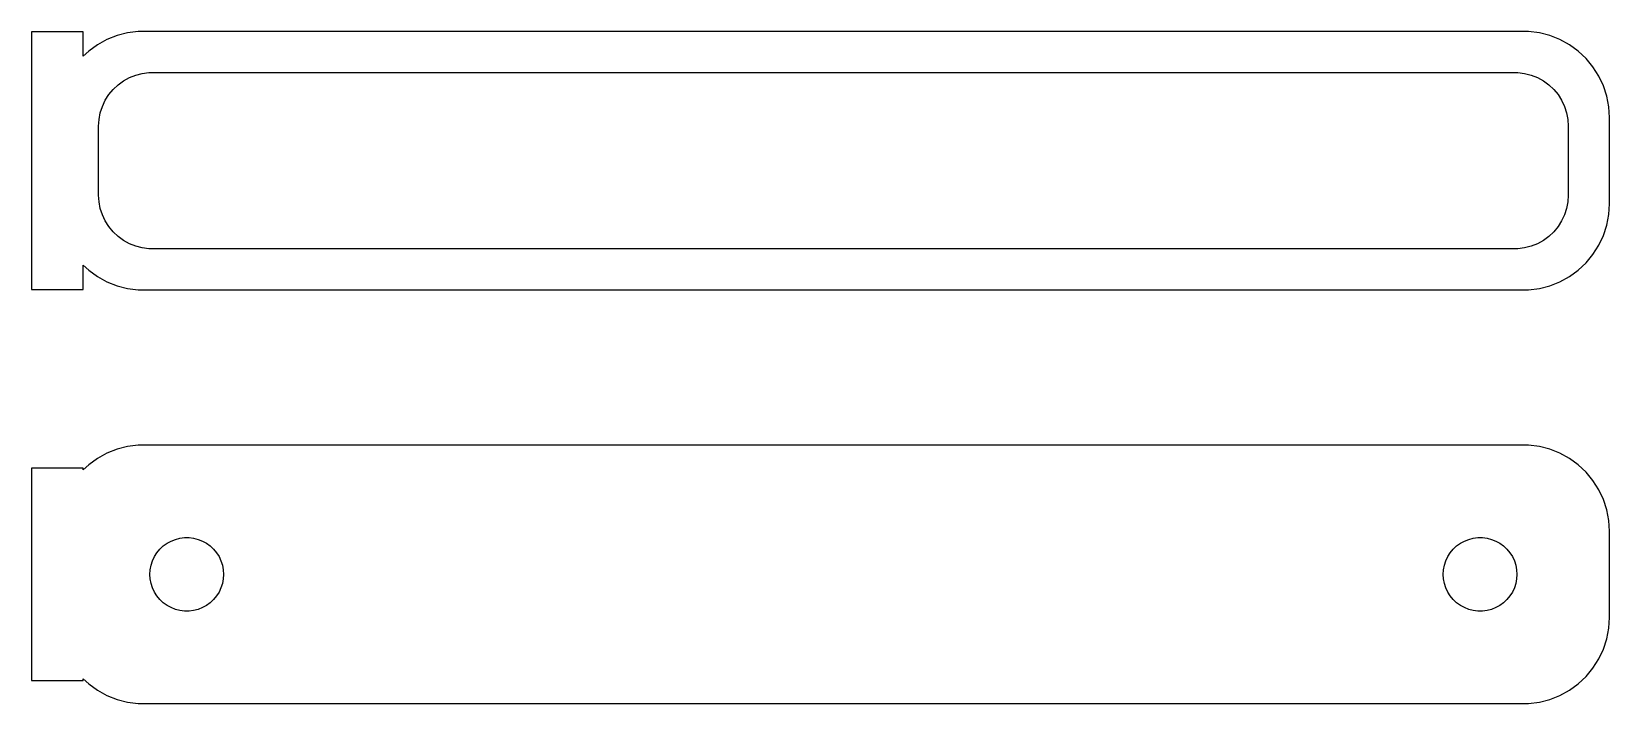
# Model space of a CAD drawing. Header units: metres. Extents: x -46.5 to 45, y 40.5 to 79.5.
import ezdxf

# ---------------------------------------------------------------- set-up
doc = ezdxf.new("R2010")
doc.units = ezdxf.units.M

msp = doc.modelspace()

# ---------------------------------------------------------------- linework, layer by layer
for p, q in [((-43.5, 79.4792), (-46.5, 79.4792)), ((-46.5, 79.4792), (-46.5, 64.5208)), ((-43.5, 78.0587), (-43.5, 79.4792)), ((-42.6791, 78.7216), (-43.1871, 78.3526)), ((-42.1289, 79.0241), (-42.6791, 78.7216)), ((-41.5451, 79.2553), (-42.1289, 79.0241)), ((-40.9369, 79.4114), (-41.5451, 79.2553)), ((-40.3139, 79.4901), (-40.9369, 79.4114)), ((40.3139, 79.4901), (-40.3139, 79.4901)), ((40.9369, 79.4114), (40.3139, 79.4901)), ((41.5451, 79.2553), (40.9369, 79.4114)), ((42.1289, 79.0241), (41.5451, 79.2553)), ((42.6791, 78.7216), (42.1289, 79.0241)), ((43.1871, 78.3526), (42.6791, 78.7216)), ((-43.1871, 78.3526), (-43.5, 78.0587)), ((43.6448, 77.9227), (43.1871, 78.3526)), ((44.0451, 77.4389), (43.6448, 77.9227)), ((-40.8254, 76.8167), (-40.4619, 76.9606)), ((-40.4619, 76.9606), (-40.0833, 77.0578)), ((-40.0833, 77.0578), (-39.6954, 77.1068)), ((-39.6954, 77.1068), (39.6954, 77.1068)), ((39.6954, 77.1068), (40.0833, 77.0578)), ((40.0833, 77.0578), (40.4619, 76.9606)), ((40.4619, 76.9606), (40.8254, 76.8167)), ((44.3815, 76.9088), (44.0451, 77.4389)), ((44.6489, 76.3406), (44.3815, 76.9088)), ((-42.0184, 75.8297), (-41.7692, 76.1309)), ((-41.7692, 76.1309), (-41.4842, 76.3985)), ((-41.4842, 76.3985), (-41.168, 76.6283)), ((-41.168, 76.6283), (-40.8254, 76.8167)), ((40.8254, 76.8167), (41.168, 76.6283)), ((41.168, 76.6283), (41.4842, 76.3985)), ((41.4842, 76.3985), (41.7692, 76.1309)), ((41.7692, 76.1309), (42.0184, 75.8297)), ((44.8429, 75.7434), (44.6489, 76.3406)), ((-42.5151, 74.7741), (-42.3943, 75.1459)), ((-42.3943, 75.1459), (-42.2279, 75.4996)), ((-42.2279, 75.4996), (-42.0184, 75.8297)), ((42.0184, 75.8297), (42.2279, 75.4996)), ((42.2279, 75.4996), (42.3943, 75.1459)), ((42.3943, 75.1459), (42.5151, 74.7741)), ((44.9606, 75.1267), (44.8429, 75.7434)), ((45, 74.5), (44.9606, 75.1267)), ((-42.6129, 74), (-42.5884, 74.3902)), ((-42.5884, 74.3902), (-42.5151, 74.7741)), ((42.5151, 74.7741), (42.5884, 74.3902)), ((42.5884, 74.3902), (42.6129, 74)), ((45, 69.5), (45, 74.5)), ((-42.6129, 70), (-42.6129, 74)), ((42.6129, 74), (42.6129, 70)), ((-42.5884, 69.6098), (-42.6129, 70)), ((-42.5151, 69.2259), (-42.5884, 69.6098)), ((42.5884, 69.6098), (42.5151, 69.2259)), ((42.6129, 70), (42.5884, 69.6098)), ((-42.3943, 68.8541), (-42.5151, 69.2259)), ((-42.2279, 68.5004), (-42.3943, 68.8541)), ((42.3943, 68.8541), (42.2279, 68.5004)), ((42.5151, 69.2259), (42.3943, 68.8541)), ((44.8429, 68.2566), (44.9606, 68.8733)), ((44.9606, 68.8733), (45, 69.5)), ((-42.0184, 68.1703), (-42.2279, 68.5004)), ((-41.7692, 67.8691), (-42.0184, 68.1703)), ((-41.4842, 67.6015), (-41.7692, 67.8691)), ((41.7692, 67.8691), (41.4842, 67.6015)), ((42.0184, 68.1703), (41.7692, 67.8691)), ((42.2279, 68.5004), (42.0184, 68.1703)), ((44.6489, 67.6594), (44.8429, 68.2566)), ((-41.168, 67.3717), (-41.4842, 67.6015)), ((-40.8254, 67.1833), (-41.168, 67.3717)), ((-40.4619, 67.0394), (-40.8254, 67.1833)), ((-40.0833, 66.9422), (-40.4619, 67.0394)), ((-39.6954, 66.8932), (-40.0833, 66.9422)), ((39.6954, 66.8932), (-39.6954, 66.8932)), ((40.0833, 66.9422), (39.6954, 66.8932)), ((40.4619, 67.0394), (40.0833, 66.9422)), ((40.8254, 67.1833), (40.4619, 67.0394)), ((41.168, 67.3717), (40.8254, 67.1833)), ((41.4842, 67.6015), (41.168, 67.3717)), ((44.0451, 66.5611), (44.3815, 67.0912)), ((44.3815, 67.0912), (44.6489, 67.6594)), ((-43.5, 64.5208), (-43.5, 65.9413)), ((-43.5, 65.9413), (-43.1871, 65.6474)), ((43.1871, 65.6474), (43.6448, 66.0773)), ((43.6448, 66.0773), (44.0451, 66.5611)), ((-43.1871, 65.6474), (-42.6791, 65.2784)), ((-42.6791, 65.2784), (-42.1289, 64.9759)), ((-42.1289, 64.9759), (-41.5451, 64.7447)), ((41.5451, 64.7447), (42.1289, 64.9759)), ((42.1289, 64.9759), (42.6791, 65.2784)), ((42.6791, 65.2784), (43.1871, 65.6474)), ((-46.5, 64.5208), (-43.5, 64.5208)), ((-41.5451, 64.7447), (-40.9369, 64.5886)), ((-40.9369, 64.5886), (-40.3139, 64.5099)), ((-40.3139, 64.5099), (40.3139, 64.5099)), ((40.3139, 64.5099), (40.9369, 64.5886)), ((40.9369, 64.5886), (41.5451, 64.7447)), ((-42.1289, 55.0241), (-42.6791, 54.7216)), ((-41.5451, 55.2553), (-42.1289, 55.0241)), ((-40.9369, 55.4114), (-41.5451, 55.2553)), ((-40.3139, 55.4901), (-40.9369, 55.4114)), ((40.3139, 55.4901), (-40.3139, 55.4901)), ((40.9369, 55.4114), (40.3139, 55.4901)), ((41.5451, 55.2553), (40.9369, 55.4114)), ((42.1289, 55.0241), (41.5451, 55.2553)), ((42.6791, 54.7216), (42.1289, 55.0241)), ((-43.5, 54.1526), (-46.5, 54.1526)), ((-46.5, 54.1526), (-46.5, 41.8474)), ((-43.1871, 54.3526), (-43.5, 54.0587)), ((-43.5, 54.0587), (-43.5, 54.1526)), ((-42.6791, 54.7216), (-43.1871, 54.3526)), ((43.1871, 54.3526), (42.6791, 54.7216)), ((43.6448, 53.9227), (43.1871, 54.3526)), ((44.0451, 53.4389), (43.6448, 53.9227)), ((44.3815, 52.9088), (44.0451, 53.4389)), ((44.6489, 52.3406), (44.3815, 52.9088)), ((44.8429, 51.7434), (44.6489, 52.3406)), ((44.9606, 51.1267), (44.8429, 51.7434)), ((45, 50.5), (44.9606, 51.1267)), ((45, 45.5), (45, 50.5)), ((-39.2275, 49.2551), (-39.0565, 49.4617)), ((-39.0565, 49.4617), (-38.8611, 49.6453)), ((-38.8611, 49.6453), (-38.6441, 49.8029)), ((-38.6441, 49.8029), (-38.4092, 49.9321)), ((-38.4092, 49.9321), (-38.1598, 50.0308)), ((-38.1598, 50.0308), (-37.9001, 50.0975)), ((-37.9001, 50.0975), (-37.6341, 50.1311)), ((-37.6341, 50.1311), (-37.3659, 50.1311)), ((-37.3659, 50.1311), (-37.0999, 50.0975)), ((-37.0999, 50.0975), (-36.8401, 50.0308)), ((-36.8401, 50.0308), (-36.5908, 49.9321)), ((-36.5908, 49.9321), (-36.3559, 49.8029)), ((-36.3559, 49.8029), (-36.1389, 49.6453)), ((-36.1389, 49.6453), (-35.9434, 49.4617)), ((-35.9434, 49.4617), (-35.7725, 49.2551)), ((35.7725, 49.2551), (35.9434, 49.4617)), ((35.9434, 49.4617), (36.1389, 49.6453)), ((36.1389, 49.6453), (36.3559, 49.8029)), ((36.3559, 49.8029), (36.5908, 49.9321)), ((36.5908, 49.9321), (36.8401, 50.0308)), ((36.8401, 50.0308), (37.0999, 50.0975)), ((37.0999, 50.0975), (37.3659, 50.1311)), ((37.3659, 50.1311), (37.6341, 50.1311)), ((37.6341, 50.1311), (37.9001, 50.0975)), ((37.9001, 50.0975), (38.1598, 50.0308)), ((38.1598, 50.0308), (38.4092, 49.9321)), ((38.4092, 49.9321), (38.6441, 49.8029)), ((38.6441, 49.8029), (38.8611, 49.6453)), ((38.8611, 49.6453), (39.0565, 49.4617)), ((39.0565, 49.4617), (39.2275, 49.2551)), ((-39.6185, 48.2676), (-39.5682, 48.531)), ((-39.5682, 48.531), (-39.4853, 48.786)), ((-39.4853, 48.786), (-39.3712, 49.0287)), ((-39.3712, 49.0287), (-39.2275, 49.2551)), ((-35.7725, 49.2551), (-35.6288, 49.0287)), ((-35.6288, 49.0287), (-35.5146, 48.786)), ((-35.5146, 48.786), (-35.4318, 48.531)), ((-35.4318, 48.531), (-35.3815, 48.2676)), ((35.3815, 48.2676), (35.4318, 48.531)), ((35.4318, 48.531), (35.5146, 48.786)), ((35.5146, 48.786), (35.6288, 49.0287)), ((35.6288, 49.0287), (35.7725, 49.2551)), ((39.2275, 49.2551), (39.3712, 49.0287)), ((39.3712, 49.0287), (39.4853, 48.786)), ((39.4853, 48.786), (39.5682, 48.531)), ((39.5682, 48.531), (39.6185, 48.2676)), ((-39.6353, 48), (-39.6185, 48.2676)), ((-39.6185, 47.7324), (-39.6353, 48)), ((-39.5682, 47.469), (-39.6185, 47.7324)), ((-35.3815, 47.7324), (-35.4318, 47.469)), ((-35.3815, 48.2676), (-35.3647, 48)), ((-35.3647, 48), (-35.3815, 47.7324)), ((35.3647, 48), (35.3815, 48.2676)), ((35.3815, 47.7324), (35.3647, 48)), ((35.4318, 47.469), (35.3815, 47.7324)), ((39.6185, 47.7324), (39.5682, 47.469)), ((39.6185, 48.2676), (39.6353, 48)), ((39.6353, 48), (39.6185, 47.7324)), ((-39.4853, 47.214), (-39.5682, 47.469)), ((-39.3712, 46.9713), (-39.4853, 47.214)), ((-39.2275, 46.7449), (-39.3712, 46.9713)), ((-39.0565, 46.5383), (-39.2275, 46.7449)), ((-35.7725, 46.7449), (-35.9434, 46.5383)), ((-35.6288, 46.9713), (-35.7725, 46.7449)), ((-35.5146, 47.214), (-35.6288, 46.9713)), ((-35.4318, 47.469), (-35.5146, 47.214)), ((35.5146, 47.214), (35.4318, 47.469)), ((35.6288, 46.9713), (35.5146, 47.214)), ((35.7725, 46.7449), (35.6288, 46.9713)), ((35.9434, 46.5383), (35.7725, 46.7449)), ((39.2275, 46.7449), (39.0565, 46.5383)), ((39.3712, 46.9713), (39.2275, 46.7449)), ((39.4853, 47.214), (39.3712, 46.9713)), ((39.5682, 47.469), (39.4853, 47.214)), ((-38.8611, 46.3547), (-39.0565, 46.5383)), ((-38.6441, 46.1971), (-38.8611, 46.3547)), ((-38.4092, 46.0679), (-38.6441, 46.1971)), ((-38.1598, 45.9692), (-38.4092, 46.0679)), ((-37.9001, 45.9025), (-38.1598, 45.9692)), ((-37.6341, 45.8689), (-37.9001, 45.9025)), ((-37.3659, 45.8689), (-37.6341, 45.8689)), ((-37.0999, 45.9025), (-37.3659, 45.8689)), ((-36.8401, 45.9692), (-37.0999, 45.9025)), ((-36.5908, 46.0679), (-36.8401, 45.9692)), ((-36.3559, 46.1971), (-36.5908, 46.0679)), ((-36.1389, 46.3547), (-36.3559, 46.1971)), ((-35.9434, 46.5383), (-36.1389, 46.3547)), ((36.1389, 46.3547), (35.9434, 46.5383)), ((36.3559, 46.1971), (36.1389, 46.3547)), ((36.5908, 46.0679), (36.3559, 46.1971)), ((36.8401, 45.9692), (36.5908, 46.0679)), ((37.0999, 45.9025), (36.8401, 45.9692)), ((37.3659, 45.8689), (37.0999, 45.9025)), ((37.6341, 45.8689), (37.3659, 45.8689)), ((37.9001, 45.9025), (37.6341, 45.8689)), ((38.1598, 45.9692), (37.9001, 45.9025)), ((38.4092, 46.0679), (38.1598, 45.9692)), ((38.6441, 46.1971), (38.4092, 46.0679)), ((38.8611, 46.3547), (38.6441, 46.1971)), ((39.0565, 46.5383), (38.8611, 46.3547)), ((44.8429, 44.2566), (44.9606, 44.8733)), ((44.9606, 44.8733), (45, 45.5)), ((44.6489, 43.6594), (44.8429, 44.2566)), ((44.0451, 42.5611), (44.3815, 43.0912)), ((44.3815, 43.0912), (44.6489, 43.6594)), ((43.6448, 42.0773), (44.0451, 42.5611)), ((-46.5, 41.8474), (-43.5, 41.8474)), ((-43.5, 41.8474), (-43.5, 41.9413)), ((-43.5, 41.9413), (-43.1871, 41.6474)), ((-43.1871, 41.6474), (-42.6791, 41.2784)), ((-42.6791, 41.2784), (-42.1289, 40.9759)), ((42.1289, 40.9759), (42.6791, 41.2784)), ((42.6791, 41.2784), (43.1871, 41.6474)), ((43.1871, 41.6474), (43.6448, 42.0773)), ((-42.1289, 40.9759), (-41.5451, 40.7447)), ((-41.5451, 40.7447), (-40.9369, 40.5886)), ((-40.9369, 40.5886), (-40.3139, 40.5099)), ((-40.3139, 40.5099), (40.3139, 40.5099)), ((40.3139, 40.5099), (40.9369, 40.5886)), ((40.9369, 40.5886), (41.5451, 40.7447)), ((41.5451, 40.7447), (42.1289, 40.9759))]:
    msp.add_line(p, q)

doc.saveas('drawing.dxf')
